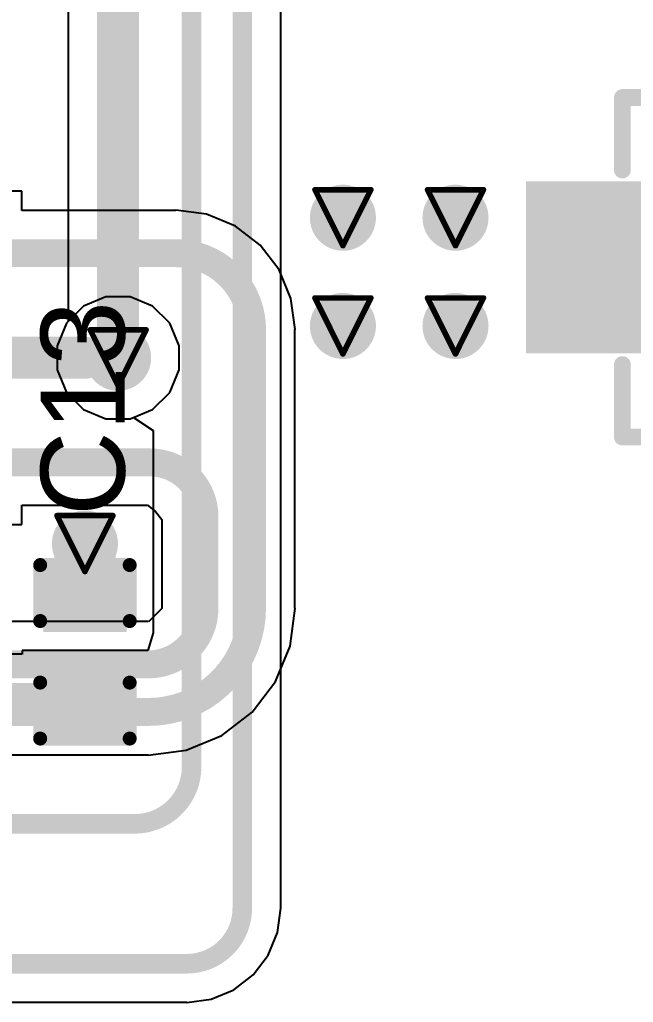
# Model space of a CAD drawing. Header units: inches. Extents: x 0 to 211, y 0 to 201.
# Drawn here: x 1.2998 to 1.5192, y 1.321 to 1.6723 of the extents above; entities that cross this region are included whole.
import ezdxf

# ---------------------------------------------------------------- set-up
doc = ezdxf.new("R2010")
doc.units = ezdxf.units.IN
doc.header["$MEASUREMENT"] = 0
for name, color, linetype in [('Bottom Layer', 5, 'Continuous'), ('Drill Drawing', 1, 'Continuous'), ('Layer 1', 16, 'Continuous'), ('Layer 2', 76, 'Continuous'), ('Top Layer', 1, 'Continuous'), ('Top Overlay', 2, 'Continuous'), ('Top Paste', 8, 'Continuous'), ('Top Solder', 216, 'Continuous'), ('Via Holes', 16, 'Continuous')]:
    doc.layers.add(name, color=color, linetype=linetype)
doc.styles.add('Arial', font='', dxfattribs={"height": 0.2})
doc.styles.get('Arial').set_extended_font_data('Arial')

# ---------------------------------------------------------------- blocks, each defined once
blk = doc.blocks.new('TS_1088_AR02016_83')
at = {"layer": 'Top Layer'}
for points in [[(-0.11023, 0.02677), (-0.06181, 0.02677), (-0.06181, -0.02677), (-0.11023, -0.02677)], [(0.06181, 0.02677), (0.11023, 0.02677), (0.11023, -0.02677), (0.06181, -0.02677)]]:
    blk.add_hatch(color=1, dxfattribs=at).paths.add_polyline_path(points)
at = {"layer": 'Top Paste'}
for points in [[(-0.11023, 0.02677), (-0.06181, 0.02677), (-0.06181, -0.02677), (-0.11023, -0.02677)], [(0.06181, 0.02677), (0.11023, 0.02677), (0.11023, -0.02677), (0.06181, -0.02677)]]:
    blk.add_hatch(color=8, dxfattribs=at).paths.add_polyline_path(points)
at = {"layer": 'Top Solder'}
for points in [[(-0.11423, 0.03077), (-0.05781, 0.03077), (-0.05781, -0.03077), (-0.11423, -0.03077)], [(0.05781, 0.03077), (0.11423, 0.03077), (0.11423, -0.03077), (0.05781, -0.03077)]]:
    blk.add_hatch(color=216, dxfattribs=at).paths.add_polyline_path(points)
at = {"layer": 'Top Overlay'}
for points in [[(-0.07977, 0.06068, 0.006, 0.006, 0), (-0.07977, 0.03477, 0.006, 0.006, 0)], [(0.07977, 0.06068, 0.006, 0.006, 0), (-0.07977, 0.06068, 0.006, 0.006, 0)], [(0.07977, 0.06068, 0.006, 0.006, 0), (0.07977, 0.03477, 0.006, 0.006, 0)], [(-0.07977, -0.03477, 0.006, 0.006, 0), (-0.07977, -0.06068, 0.006, 0.006, 0)], [(0.07977, -0.03477, 0.006, 0.006, 0), (0.07977, -0.06068, 0.006, 0.006, 0)], [(0.07977, -0.06068, 0.006, 0.006, 0), (-0.07977, -0.06068, 0.006, 0.006, 0)]]:
    blk.add_lwpolyline(points, format="xyseb", dxfattribs=at)
for points in [[(-0.08127, 0.06068, 0.003, 0.003, 1), (-0.07827, 0.06068, 0.003, 0.003, 1)], [(-0.08127, 0.06068, 0.003, 0.003, 1), (-0.07827, 0.06068, 0.003, 0.003, 1)], [(0.07827, 0.06068, 0.003, 0.003, 1), (0.08127, 0.06068, 0.003, 0.003, 1)], [(0.07827, 0.06068, 0.003, 0.003, 1), (0.08127, 0.06068, 0.003, 0.003, 1)], [(0.03543, 0, 0.01, 0.01, 1), (-0.03543, 0, 0.01, 0.01, 1)], [(-0.08127, 0.03477, 0.003, 0.003, 1), (-0.07827, 0.03477, 0.003, 0.003, 1)], [(0.07827, 0.03477, 0.003, 0.003, 1), (0.08127, 0.03477, 0.003, 0.003, 1)], [(-0.03793, 0, 0.005, 0.005, 1), (-0.03293, 0, 0.005, 0.005, 1)], [(0.03293, 0, 0.005, 0.005, 1), (0.03793, 0, 0.005, 0.005, 1)], [(-0.08127, -0.03477, 0.003, 0.003, 1), (-0.07827, -0.03477, 0.003, 0.003, 1)], [(0.07827, -0.03477, 0.003, 0.003, 1), (0.08127, -0.03477, 0.003, 0.003, 1)], [(-0.08127, -0.06068, 0.003, 0.003, 1), (-0.07827, -0.06068, 0.003, 0.003, 1)], [(-0.08127, -0.06068, 0.003, 0.003, 1), (-0.07827, -0.06068, 0.003, 0.003, 1)], [(0.07827, -0.06068, 0.003, 0.003, 1), (0.08127, -0.06068, 0.003, 0.003, 1)], [(0.07827, -0.06068, 0.003, 0.003, 1), (0.08127, -0.06068, 0.003, 0.003, 1)]]:
    blk.add_lwpolyline(points, format="xyseb", close=True, dxfattribs=at)
blk = doc.blocks.new('C___0402_373')
at = {"layer": 'Top Layer'}
for points in [[(-0.0275, -0.0125), (-0.0275, 0.0125), (-0.0095, 0.0125), (-0.0095, -0.0125)], [(0.0095, -0.0125), (0.0095, 0.0125), (0.0275, 0.0125), (0.0275, -0.0125)]]:
    blk.add_hatch(color=1, dxfattribs=at).paths.add_polyline_path(points)
at = {"layer": 'Top Paste'}
for points in [[(-0.0275, -0.0125), (-0.0275, 0.0125), (-0.0095, 0.0125), (-0.0095, -0.0125)], [(0.0095, -0.0125), (0.0095, 0.0125), (0.0275, 0.0125), (0.0275, -0.0125)]]:
    blk.add_hatch(color=8, dxfattribs=at).paths.add_polyline_path(points)
at = {"layer": 'Top Solder'}
for points in [[(-0.02986, -0.01486), (-0.02986, 0.01486), (-0.00714, 0.01486), (-0.00714, -0.01486)], [(0.00714, -0.01486), (0.00714, 0.01486), (0.02986, 0.01486), (0.02986, -0.01486)]]:
    blk.add_hatch(color=216, dxfattribs=at).paths.add_polyline_path(points)
at = {"layer": 'Top Overlay'}
for points in [[(-0.031, 0.016, 0.005, 0.005, 0), (-0.011, 0.016, 0.005, 0.005, 0)], [(-0.031, -0.016, 0.005, 0.005, 0), (-0.031, 0.016, 0.005, 0.005, 0)], [(0.031, 0.016, 0.005, 0.005, 0), (0.011, 0.016, 0.005, 0.005, 0)], [(0.031, -0.016, 0.005, 0.005, 0), (0.031, 0.016, 0.005, 0.005, 0)], [(-0.011, -0.016, 0.005, 0.005, 0), (-0.031, -0.016, 0.005, 0.005, 0)], [(0.031, -0.016, 0.005, 0.005, 0), (0.011, -0.016, 0.005, 0.005, 0)]]:
    blk.add_lwpolyline(points, format="xyseb", dxfattribs=at)
for points in [[(-0.03225, 0.016, 0.0025, 0.0025, 1), (-0.02975, 0.016, 0.0025, 0.0025, 1)], [(-0.03225, 0.016, 0.0025, 0.0025, 1), (-0.02975, 0.016, 0.0025, 0.0025, 1)], [(-0.01225, 0.016, 0.0025, 0.0025, 1), (-0.00975, 0.016, 0.0025, 0.0025, 1)], [(0.00975, 0.016, 0.0025, 0.0025, 1), (0.01225, 0.016, 0.0025, 0.0025, 1)], [(0.02975, 0.016, 0.0025, 0.0025, 1), (0.03225, 0.016, 0.0025, 0.0025, 1)], [(0.02975, 0.016, 0.0025, 0.0025, 1), (0.03225, 0.016, 0.0025, 0.0025, 1)], [(-0.03225, -0.016, 0.0025, 0.0025, 1), (-0.02975, -0.016, 0.0025, 0.0025, 1)], [(-0.03225, -0.016, 0.0025, 0.0025, 1), (-0.02975, -0.016, 0.0025, 0.0025, 1)], [(-0.01225, -0.016, 0.0025, 0.0025, 1), (-0.00975, -0.016, 0.0025, 0.0025, 1)], [(0.00975, -0.016, 0.0025, 0.0025, 1), (0.01225, -0.016, 0.0025, 0.0025, 1)], [(0.02975, -0.016, 0.0025, 0.0025, 1), (0.03225, -0.016, 0.0025, 0.0025, 1)], [(0.02975, -0.016, 0.0025, 0.0025, 1), (0.03225, -0.016, 0.0025, 0.0025, 1)]]:
    blk.add_lwpolyline(points, format="xyseb", close=True, dxfattribs=at)

msp = doc.modelspace()

# ---------------------------------------------------------------- hatches: boundary and pattern name
at = {"layer": 'Bottom Layer'}
h = msp.add_hatch(color=5, dxfattribs=at)
edge = h.paths.add_edge_path()
edge.add_arc((1.41537, 1.60147), 0.01181, 0, 360)
h = msp.add_hatch(color=5, dxfattribs=at)
edge = h.paths.add_edge_path()
edge.add_arc((1.45562, 1.60147), 0.01181, 0, 360)
h = msp.add_hatch(color=5, dxfattribs=at)
edge = h.paths.add_edge_path()
edge.add_arc((1.41537, 1.56279), 0.01181, 0, 360)
h = msp.add_hatch(color=5, dxfattribs=at)
edge = h.paths.add_edge_path()
edge.add_arc((1.45562, 1.56279), 0.01181, 0, 360)
h = msp.add_hatch(color=5, dxfattribs=at)
edge = h.paths.add_edge_path()
edge.add_arc((1.335, 1.5514), 0.01181, 0, 360)
h = msp.add_hatch(color=5, dxfattribs=at)
edge = h.paths.add_edge_path()
edge.add_arc((1.32314, 1.485), 0.01181, 0, 360)
at = {"layer": 'Layer 1'}
h = msp.add_hatch(color=16, dxfattribs=at)
edge = h.paths.add_edge_path()
edge.add_arc((1.41537, 1.60147), 0.01181, 0, 360)
h = msp.add_hatch(color=16, dxfattribs=at)
edge = h.paths.add_edge_path()
edge.add_arc((1.45562, 1.60147), 0.01181, 0, 360)
h = msp.add_hatch(color=16, dxfattribs=at)
edge = h.paths.add_edge_path()
edge.add_arc((1.41537, 1.56279), 0.01181, 0, 360)
h = msp.add_hatch(color=16, dxfattribs=at)
edge = h.paths.add_edge_path()
edge.add_arc((1.45562, 1.56279), 0.01181, 0, 360)
h = msp.add_hatch(color=16, dxfattribs=at)
edge = h.paths.add_edge_path()
edge.add_arc((1.335, 1.5514), 0.01181, 0, 360)
h = msp.add_hatch(color=16, dxfattribs=at)
edge = h.paths.add_edge_path()
edge.add_arc((1.32314, 1.485), 0.01181, 0, 360)
at = {"layer": 'Layer 2'}
h = msp.add_hatch(color=76, dxfattribs=at)
edge = h.paths.add_edge_path()
edge.add_arc((1.41537, 1.60147), 0.01181, 0, 360)
h = msp.add_hatch(color=76, dxfattribs=at)
edge = h.paths.add_edge_path()
edge.add_arc((1.45562, 1.60147), 0.01181, 0, 360)
h = msp.add_hatch(color=76, dxfattribs=at)
edge = h.paths.add_edge_path()
edge.add_arc((1.41537, 1.56279), 0.01181, 0, 360)
h = msp.add_hatch(color=76, dxfattribs=at)
edge = h.paths.add_edge_path()
edge.add_arc((1.45562, 1.56279), 0.01181, 0, 360)
h = msp.add_hatch(color=76, dxfattribs=at)
edge = h.paths.add_edge_path()
edge.add_arc((1.335, 1.5514), 0.01181, 0, 360)
h = msp.add_hatch(color=76, dxfattribs=at)
edge = h.paths.add_edge_path()
edge.add_arc((1.32314, 1.485), 0.01181, 0, 360)
at = {"layer": 'Top Layer'}
h = msp.add_hatch(color=1, dxfattribs=at)
edge = h.paths.add_edge_path()
edge.add_arc((1.41537, 1.60147), 0.01181, 0, 360)
h = msp.add_hatch(color=1, dxfattribs=at)
edge = h.paths.add_edge_path()
edge.add_arc((1.45562, 1.60147), 0.01181, 0, 360)
h = msp.add_hatch(color=1, dxfattribs=at)
edge = h.paths.add_edge_path()
edge.add_arc((1.41537, 1.56279), 0.01181, 0, 360)
h = msp.add_hatch(color=1, dxfattribs=at)
edge = h.paths.add_edge_path()
edge.add_arc((1.45562, 1.56279), 0.01181, 0, 360)
h = msp.add_hatch(color=1, dxfattribs=at)
edge = h.paths.add_edge_path()
edge.add_arc((1.335, 1.5514), 0.01181, 0, 360)
h = msp.add_hatch(color=1, dxfattribs=at)
edge = h.paths.add_edge_path()
edge.add_arc((1.32314, 1.485), 0.01181, 0, 360)
at = {"layer": 'Via Holes'}
h = msp.add_hatch(color=7, dxfattribs=at)
edge = h.paths.add_edge_path()
edge.add_arc((1.41537, 1.60147), 0.00591, 0, 360)
h = msp.add_hatch(color=7, dxfattribs=at)
edge = h.paths.add_edge_path()
edge.add_arc((1.45562, 1.60147), 0.00591, 0, 360)
h = msp.add_hatch(color=7, dxfattribs=at)
edge = h.paths.add_edge_path()
edge.add_arc((1.41537, 1.56279), 0.00591, 0, 360)
h = msp.add_hatch(color=7, dxfattribs=at)
edge = h.paths.add_edge_path()
edge.add_arc((1.45562, 1.56279), 0.00591, 0, 360)
h = msp.add_hatch(color=7, dxfattribs=at)
edge = h.paths.add_edge_path()
edge.add_arc((1.335, 1.5514), 0.00591, 0, 360)
h = msp.add_hatch(color=7, dxfattribs=at)
edge = h.paths.add_edge_path()
edge.add_arc((1.32314, 1.485), 0.00591, 0, 360)

# ---------------------------------------------------------------- linework, layer by layer
at = {"layer": 'Bottom Layer'}
for p, q in [((1.30052, 1.61101), (1.23249, 1.61101)), ((1.30052, 1.6041), (1.30052, 1.61101)), ((1.35558, 1.6041), (1.30052, 1.6041)), ((1.36662, 1.60272), (1.35558, 1.60417)), ((1.35558, 1.60417), (1.35558, 1.6041)), ((1.37691, 1.59845), (1.36662, 1.60272)), ((1.38575, 1.59167), (1.37691, 1.59845)), ((1.39253, 1.58283), (1.38575, 1.59167)), ((1.39679, 1.57254), (1.39253, 1.58283)), ((1.39825, 1.5615), (1.39679, 1.57254)), ((1.39818, 1.46193), (1.39818, 1.5615)), ((1.39818, 1.5615), (1.39825, 1.5615)), ((1.30052, 1.4918), (1.30052, 1.49871)), ((1.30052, 1.49871), (1.34547, 1.49871)), ((1.34547, 1.49871), (1.34831, 1.49643)), ((1.34831, 1.49643), (1.35059, 1.49359)), ((1.35059, 1.49359), (1.35059, 1.46193)), ((1.23249, 1.4918), (1.30052, 1.4918)), ((1.35062, 1.46179), (1.34591, 1.45709)), ((1.35059, 1.46193), (1.35062, 1.46179)), ((1.39654, 1.44833), (1.39833, 1.46193)), ((1.39833, 1.46193), (1.39818, 1.46193)), ((1.34577, 1.45711), (1.19201, 1.45711)), ((1.34591, 1.45709), (1.34577, 1.45711)), ((1.39129, 1.43565), (1.39654, 1.44833)), ((1.38294, 1.42477), (1.39129, 1.43565)), ((1.37205, 1.41641), (1.38294, 1.42477)), ((1.35938, 1.41116), (1.37205, 1.41641)), ((1.19242, 1.40953), (1.34577, 1.40953)), ((1.34577, 1.40937), (1.35938, 1.41116)), ((1.34577, 1.40953), (1.34577, 1.40937))]:
    msp.add_line(p, q, dxfattribs=at)
for points in [[(1.2665, 1.5888, 0.01, 0.01, 0), (1.35558, 1.5888, 0.01, 0.01, 0)], [(1.35558, 1.5888, 0.01, 0.01, -0.414214), (1.38288, 1.5615, 0.01, 0.01, 0)], [(1.38288, 1.46193, 0.01, 0.01, 0), (1.38288, 1.5615, 0.01, 0.01, 0)], [(1.2665, 1.5514, 0.015, 0.015, 0), (1.32314, 1.5514, 0.015, 0.015, 0)], [(1.2665, 1.514, 0.01, 0.01, 0), (1.34648, 1.514, 0.01, 0.01, 0)], [(1.34648, 1.514, 0.01, 0.01, -0.414214), (1.36588, 1.4946, 0.01, 0.01, 0)], [(1.36588, 1.46193, 0.01, 0.01, 0), (1.36588, 1.4946, 0.01, 0.01, 0)], [(1.38288, 1.46193, 0.01, 0.01, -0.414214), (1.34577, 1.42482, 0.01, 0.01, 0)], [(1.36588, 1.46193, 0.01, 0.01, -0.414214), (1.34577, 1.44182, 0.01, 0.01, 0)], [(1.19201, 1.44182, 0.01, 0.01, 0), (1.34577, 1.44182, 0.01, 0.01, 0)], [(1.19201, 1.42482, 0.01, 0.01, 0), (1.34577, 1.42482, 0.01, 0.01, 0)]]:
    msp.add_lwpolyline(points, format="xyseb", dxfattribs=at)
for points in [[(1.35308, 1.5888, 0.005, 0.005, 1), (1.35808, 1.5888, 0.005, 0.005, 1)], [(1.35308, 1.5888, 0.005, 0.005, 1), (1.35808, 1.5888, 0.005, 0.005, 1)], [(1.38038, 1.5615, 0.005, 0.005, 1), (1.38538, 1.5615, 0.005, 0.005, 1)], [(1.38038, 1.5615, 0.005, 0.005, 1), (1.38538, 1.5615, 0.005, 0.005, 1)], [(1.31939, 1.5514, 0.0075, 0.0075, 1), (1.32689, 1.5514, 0.0075, 0.0075, 1)], [(1.34398, 1.514, 0.005, 0.005, 1), (1.34898, 1.514, 0.005, 0.005, 1)], [(1.34398, 1.514, 0.005, 0.005, 1), (1.34898, 1.514, 0.005, 0.005, 1)], [(1.36338, 1.4946, 0.005, 0.005, 1), (1.36838, 1.4946, 0.005, 0.005, 1)], [(1.36338, 1.4946, 0.005, 0.005, 1), (1.36838, 1.4946, 0.005, 0.005, 1)], [(1.36338, 1.46193, 0.005, 0.005, 1), (1.36838, 1.46193, 0.005, 0.005, 1)], [(1.36338, 1.46193, 0.005, 0.005, 1), (1.36838, 1.46193, 0.005, 0.005, 1)], [(1.38038, 1.46193, 0.005, 0.005, 1), (1.38538, 1.46193, 0.005, 0.005, 1)], [(1.38038, 1.46193, 0.005, 0.005, 1), (1.38538, 1.46193, 0.005, 0.005, 1)], [(1.34327, 1.44182, 0.005, 0.005, 1), (1.34827, 1.44182, 0.005, 0.005, 1)], [(1.34327, 1.44182, 0.005, 0.005, 1), (1.34827, 1.44182, 0.005, 0.005, 1)], [(1.34327, 1.42482, 0.005, 0.005, 1), (1.34827, 1.42482, 0.005, 0.005, 1)], [(1.34327, 1.42482, 0.005, 0.005, 1), (1.34827, 1.42482, 0.005, 0.005, 1)]]:
    msp.add_lwpolyline(points, format="xyseb", close=True, dxfattribs=at)
at = {"layer": 'Drill Drawing'}
for points in [[(1.40537, 1.61147, 0.002, 0.002, 0), (1.42537, 1.61147, 0.002, 0.002, 0)], [(1.40537, 1.61147, 0.002, 0.002, 0), (1.41537, 1.59147, 0.002, 0.002, 0)], [(1.41537, 1.59147, 0.002, 0.002, 0), (1.42537, 1.61147, 0.002, 0.002, 0)], [(1.44562, 1.61147, 0.002, 0.002, 0), (1.46562, 1.61147, 0.002, 0.002, 0)], [(1.44562, 1.61147, 0.002, 0.002, 0), (1.45562, 1.59147, 0.002, 0.002, 0)], [(1.45562, 1.59147, 0.002, 0.002, 0), (1.46562, 1.61147, 0.002, 0.002, 0)], [(1.40537, 1.57279, 0.002, 0.002, 0), (1.42537, 1.57279, 0.002, 0.002, 0)], [(1.40537, 1.57279, 0.002, 0.002, 0), (1.41537, 1.55279, 0.002, 0.002, 0)], [(1.41537, 1.55279, 0.002, 0.002, 0), (1.42537, 1.57279, 0.002, 0.002, 0)], [(1.44562, 1.57279, 0.002, 0.002, 0), (1.46562, 1.57279, 0.002, 0.002, 0)], [(1.44562, 1.57279, 0.002, 0.002, 0), (1.45562, 1.55279, 0.002, 0.002, 0)], [(1.45562, 1.55279, 0.002, 0.002, 0), (1.46562, 1.57279, 0.002, 0.002, 0)], [(1.325, 1.5614, 0.002, 0.002, 0), (1.345, 1.5614, 0.002, 0.002, 0)], [(1.325, 1.5614, 0.002, 0.002, 0), (1.335, 1.5414, 0.002, 0.002, 0)], [(1.335, 1.5414, 0.002, 0.002, 0), (1.345, 1.5614, 0.002, 0.002, 0)], [(1.31314, 1.495, 0.002, 0.002, 0), (1.33314, 1.495, 0.002, 0.002, 0)], [(1.31314, 1.495, 0.002, 0.002, 0), (1.32314, 1.475, 0.002, 0.002, 0)], [(1.32314, 1.475, 0.002, 0.002, 0), (1.33314, 1.495, 0.002, 0.002, 0)]]:
    msp.add_lwpolyline(points, format="xyseb", dxfattribs=at)
for points in [[(1.40487, 1.61147, 0.001, 0.001, 1), (1.40587, 1.61147, 0.001, 0.001, 1)], [(1.40487, 1.61147, 0.001, 0.001, 1), (1.40587, 1.61147, 0.001, 0.001, 1)], [(1.42487, 1.61147, 0.001, 0.001, 1), (1.42587, 1.61147, 0.001, 0.001, 1)], [(1.42487, 1.61147, 0.001, 0.001, 1), (1.42587, 1.61147, 0.001, 0.001, 1)], [(1.44512, 1.61147, 0.001, 0.001, 1), (1.44612, 1.61147, 0.001, 0.001, 1)], [(1.44512, 1.61147, 0.001, 0.001, 1), (1.44612, 1.61147, 0.001, 0.001, 1)], [(1.46512, 1.61147, 0.001, 0.001, 1), (1.46612, 1.61147, 0.001, 0.001, 1)], [(1.46512, 1.61147, 0.001, 0.001, 1), (1.46612, 1.61147, 0.001, 0.001, 1)], [(1.41487, 1.59147, 0.001, 0.001, 1), (1.41587, 1.59147, 0.001, 0.001, 1)], [(1.41487, 1.59147, 0.001, 0.001, 1), (1.41587, 1.59147, 0.001, 0.001, 1)], [(1.45512, 1.59147, 0.001, 0.001, 1), (1.45612, 1.59147, 0.001, 0.001, 1)], [(1.45512, 1.59147, 0.001, 0.001, 1), (1.45612, 1.59147, 0.001, 0.001, 1)], [(1.40487, 1.57279, 0.001, 0.001, 1), (1.40587, 1.57279, 0.001, 0.001, 1)], [(1.40487, 1.57279, 0.001, 0.001, 1), (1.40587, 1.57279, 0.001, 0.001, 1)], [(1.42487, 1.57279, 0.001, 0.001, 1), (1.42587, 1.57279, 0.001, 0.001, 1)], [(1.42487, 1.57279, 0.001, 0.001, 1), (1.42587, 1.57279, 0.001, 0.001, 1)], [(1.44512, 1.57279, 0.001, 0.001, 1), (1.44612, 1.57279, 0.001, 0.001, 1)], [(1.44512, 1.57279, 0.001, 0.001, 1), (1.44612, 1.57279, 0.001, 0.001, 1)], [(1.46512, 1.57279, 0.001, 0.001, 1), (1.46612, 1.57279, 0.001, 0.001, 1)], [(1.46512, 1.57279, 0.001, 0.001, 1), (1.46612, 1.57279, 0.001, 0.001, 1)], [(1.3245, 1.5614, 0.001, 0.001, 1), (1.3255, 1.5614, 0.001, 0.001, 1)], [(1.3245, 1.5614, 0.001, 0.001, 1), (1.3255, 1.5614, 0.001, 0.001, 1)], [(1.3445, 1.5614, 0.001, 0.001, 1), (1.3455, 1.5614, 0.001, 0.001, 1)], [(1.3445, 1.5614, 0.001, 0.001, 1), (1.3455, 1.5614, 0.001, 0.001, 1)], [(1.41487, 1.55279, 0.001, 0.001, 1), (1.41587, 1.55279, 0.001, 0.001, 1)], [(1.41487, 1.55279, 0.001, 0.001, 1), (1.41587, 1.55279, 0.001, 0.001, 1)], [(1.45512, 1.55279, 0.001, 0.001, 1), (1.45612, 1.55279, 0.001, 0.001, 1)], [(1.45512, 1.55279, 0.001, 0.001, 1), (1.45612, 1.55279, 0.001, 0.001, 1)], [(1.3345, 1.5414, 0.001, 0.001, 1), (1.3355, 1.5414, 0.001, 0.001, 1)], [(1.3345, 1.5414, 0.001, 0.001, 1), (1.3355, 1.5414, 0.001, 0.001, 1)], [(1.31264, 1.495, 0.001, 0.001, 1), (1.31364, 1.495, 0.001, 0.001, 1)], [(1.31264, 1.495, 0.001, 0.001, 1), (1.31364, 1.495, 0.001, 0.001, 1)], [(1.33264, 1.495, 0.001, 0.001, 1), (1.33364, 1.495, 0.001, 0.001, 1)], [(1.33264, 1.495, 0.001, 0.001, 1), (1.33364, 1.495, 0.001, 0.001, 1)], [(1.32264, 1.475, 0.001, 0.001, 1), (1.32364, 1.475, 0.001, 0.001, 1)], [(1.32264, 1.475, 0.001, 0.001, 1), (1.32364, 1.475, 0.001, 0.001, 1)]]:
    msp.add_lwpolyline(points, format="xyseb", close=True, dxfattribs=at)
at = {"layer": 'Layer 1'}
for p, q in [((1.33066, 1.57321), (1.32265, 1.56989)), ((1.33934, 1.57321), (1.33066, 1.57321)), ((1.34735, 1.56989), (1.33934, 1.57321)), ((1.32265, 1.56989), (1.31651, 1.56376)), ((1.35349, 1.56376), (1.34735, 1.56989)), ((1.31651, 1.56376), (1.31319, 1.55574)), ((1.35681, 1.55574), (1.35349, 1.56376)), ((1.31319, 1.55574), (1.31319, 1.54706)), ((1.35681, 1.54706), (1.35681, 1.55574)), ((1.31319, 1.54706), (1.31651, 1.53905)), ((1.35349, 1.53905), (1.35681, 1.54706)), ((1.31651, 1.53905), (1.32265, 1.53291)), ((1.34735, 1.53291), (1.35349, 1.53905)), ((1.32265, 1.53291), (1.33066, 1.52959)), ((1.33934, 1.52959), (1.34735, 1.53291)), ((1.33066, 1.52959), (1.33934, 1.52959))]:
    msp.add_line(p, q, dxfattribs=at)
at = {"layer": 'Layer 2'}
for p, q in [((1.33066, 1.57321), (1.32265, 1.56989)), ((1.33934, 1.57321), (1.33066, 1.57321)), ((1.34735, 1.56989), (1.33934, 1.57321)), ((1.32265, 1.56989), (1.31651, 1.56376)), ((1.35349, 1.56376), (1.34735, 1.56989)), ((1.31651, 1.56376), (1.31319, 1.55574)), ((1.35681, 1.55574), (1.35349, 1.56376)), ((1.31319, 1.55574), (1.31319, 1.54706)), ((1.35681, 1.54706), (1.35681, 1.55574)), ((1.31319, 1.54706), (1.31651, 1.53905)), ((1.35349, 1.53905), (1.35681, 1.54706)), ((1.31651, 1.53905), (1.32265, 1.53291)), ((1.34735, 1.53291), (1.35349, 1.53905)), ((1.32265, 1.53291), (1.33066, 1.52959)), ((1.33934, 1.52959), (1.34735, 1.53291)), ((1.33066, 1.52959), (1.33934, 1.52959))]:
    msp.add_line(p, q, dxfattribs=at)
at = {"layer": 'Top Layer'}
for p, q in [((1.31716, 1.855), (1.31716, 1.56441)), ((1.39317, 1.35469), (1.39317, 1.75612)), ((1.31651, 1.56376), (1.31319, 1.55574)), ((1.31716, 1.56441), (1.31651, 1.56376)), ((1.31319, 1.55574), (1.31319, 1.54706)), ((1.31319, 1.54706), (1.31651, 1.53905)), ((1.31651, 1.53905), (1.32265, 1.53291)), ((1.32265, 1.53291), (1.33066, 1.52959)), ((1.33066, 1.52959), (1.33934, 1.52959)), ((1.33934, 1.52959), (1.34051, 1.53008)), ((1.34051, 1.53008), (1.34751, 1.5254)), ((1.34751, 1.5254), (1.34751, 1.45305)), ((1.34751, 1.45305), (1.34564, 1.44682)), ((1.30064, 1.44544), (1.29362, 1.44544)), ((1.34564, 1.44682), (1.30064, 1.44682)), ((1.30064, 1.44682), (1.30064, 1.44544)), ((1.39204, 1.34598), (1.39319, 1.35469)), ((1.39319, 1.35469), (1.39317, 1.35469)), ((1.38868, 1.33786), (1.39204, 1.34598)), ((1.38333, 1.33089), (1.38868, 1.33786)), ((1.37636, 1.32554), (1.38333, 1.33089)), ((1.36825, 1.32218), (1.37636, 1.32554)), ((1.29362, 1.32106), (1.35954, 1.32106)), ((1.35954, 1.32103), (1.36825, 1.32218)), ((1.35954, 1.32106), (1.35954, 1.32103))]:
    msp.add_line(p, q, dxfattribs=at)
for points in [[(1.36127, 1.40517, 0.007, 0.007, 0), (1.36127, 1.99618, 0.007, 0.007, 0)], [(1.3794, 1.35469, 0.007, 0.007, 0), (1.3794, 1.98897, 0.007, 0.007, 0)], [(1.335, 1.5514, 0.015, 0.015, 0), (1.335, 1.855, 0.015, 0.015, 0)], [(1.32314, 1.47, 0.022, 0.022, 0), (1.32314, 1.485, 0.022, 0.022, 0)], [(1.25952, 1.43015, 0.01, 0.01, 0), (1.32281, 1.43015, 0.01, 0.01, 0)], [(1.36127, 1.40517, 0.007, 0.007, -0.414214), (1.34093, 1.38482, 0.007, 0.007, 0)], [(1.25485, 1.38482, 0.007, 0.007, 0), (1.34093, 1.38482, 0.007, 0.007, 0)], [(1.3794, 1.35469, 0.007, 0.007, -0.414214), (1.35954, 1.33482, 0.007, 0.007, 0)], [(1.25485, 1.33482, 0.007, 0.007, 0), (1.35954, 1.33482, 0.007, 0.007, 0)]]:
    msp.add_lwpolyline(points, format="xyseb", dxfattribs=at)
for points in [[(1.33125, 1.5514, 0.0075, 0.0075, 1), (1.33875, 1.5514, 0.0075, 0.0075, 1)], [(1.31764, 1.485, 0.011, 0.011, 1), (1.32864, 1.485, 0.011, 0.011, 1)], [(1.31764, 1.47, 0.011, 0.011, 1), (1.32864, 1.47, 0.011, 0.011, 1)], [(1.32031, 1.43015, 0.005, 0.005, 1), (1.32531, 1.43015, 0.005, 0.005, 1)], [(1.35952, 1.40517, 0.0035, 0.0035, 1), (1.36302, 1.40517, 0.0035, 0.0035, 1)], [(1.35952, 1.40517, 0.0035, 0.0035, 1), (1.36302, 1.40517, 0.0035, 0.0035, 1)], [(1.33918, 1.38482, 0.0035, 0.0035, 1), (1.34268, 1.38482, 0.0035, 0.0035, 1)], [(1.33918, 1.38482, 0.0035, 0.0035, 1), (1.34268, 1.38482, 0.0035, 0.0035, 1)], [(1.37765, 1.35469, 0.0035, 0.0035, 1), (1.38115, 1.35469, 0.0035, 0.0035, 1)], [(1.37765, 1.35469, 0.0035, 0.0035, 1), (1.38115, 1.35469, 0.0035, 0.0035, 1)], [(1.35779, 1.33482, 0.0035, 0.0035, 1), (1.36129, 1.33482, 0.0035, 0.0035, 1)], [(1.35779, 1.33482, 0.0035, 0.0035, 1), (1.36129, 1.33482, 0.0035, 0.0035, 1)]]:
    msp.add_lwpolyline(points, format="xyseb", close=True, dxfattribs=at)

# ---------------------------------------------------------------- block references
for name, p, rotation in [('TS_1088_AR02016_83', (1.59506, 1.58375), 180), ('C___0402_373', (1.32314, 1.44632), 270)]:
    msp.add_blockref(name, p, dxfattribs=dict(rotation=rotation))

# ---------------------------------------------------------------- texts
at = {"layer": 'Top Overlay', "style": 'Arial'}
msp.add_text('C13', height=0.03, rotation=90, dxfattribs=at).set_placement((1.33734, 1.49485))

doc.saveas('drawing.dxf')
